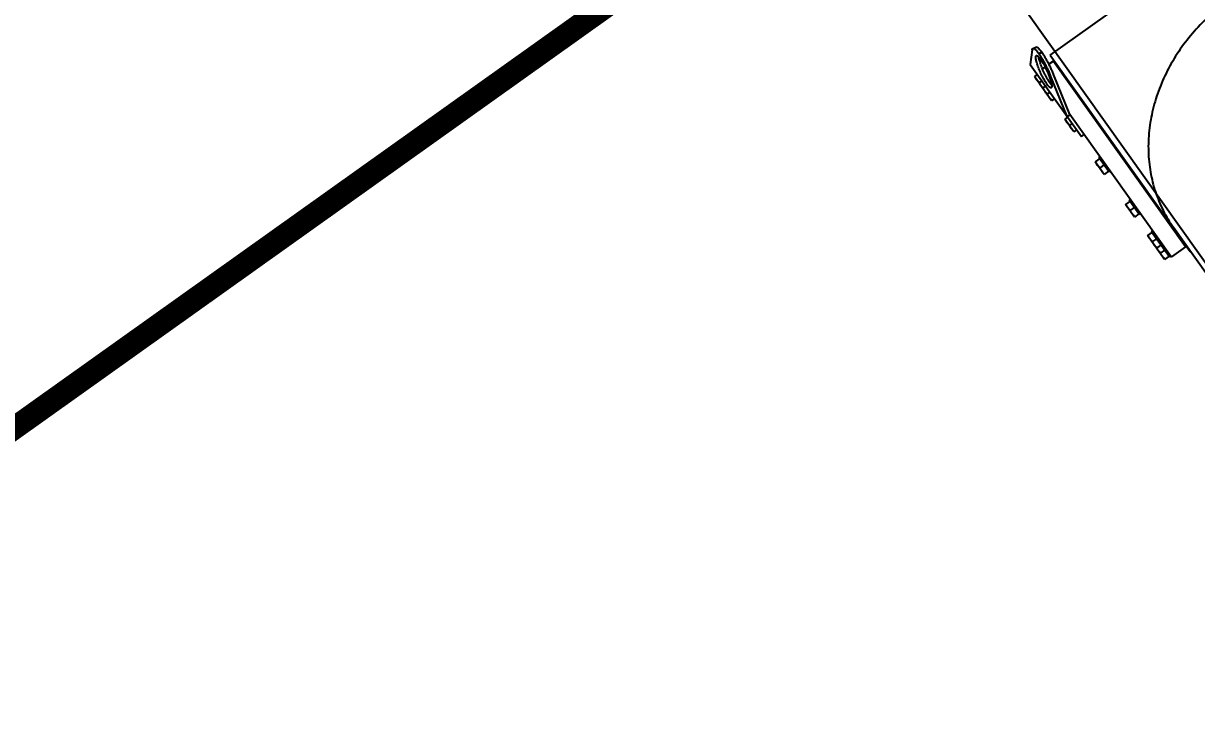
# Model space of a CAD drawing. Header units: feet. Extents: x 2321988 to 2329858, y 6722724 to 6730499.
# Drawn here: x 2326115.3 to 2326120.83, y 6726909.53 to 6726912.79 of the extents above; entities that cross this region are included whole.
import ezdxf

# ---------------------------------------------------------------- set-up
doc = ezdxf.new("R2010")
doc.units = ezdxf.units.FT
doc.header["$MEASUREMENT"] = 0
doc.header["$PDSIZE"] = 5
doc.layers.add('BESS Dimensions', color=3, linetype='Continuous')
doc.layers.add('C-BESS-EQUIPMENT', color=255, linetype='Continuous')
doc.styles.add('TG_DIMS', font='arial.ttf')
doc.dimstyles.new('TG-PROPOSED-ANNO', dxfattribs={"dimtxt": 0.1, "dimasz": 0.1, "dimexe": 0.05, "dimexo": 0.05, "dimgap": 0.02, "dimtad": 0, "dimtih": 1, "dimtoh": 1, "dimdsep": 46, "dimtxsty": 'TG_DIMS', "dimcen": 0, "dimclrd": 256, "dimclre": 256, "dimclrt": 256, "dimaunit": 1, "dimadec": 6, "dimazin": 2, "dimtfac": 1, "dimtofl": 0, "dimtmove": 1, "dimatfit": 3, "dimfxl": 1, "dimtolj": 1, "dimtzin": 0, "dimarcsym": 0})

# ---------------------------------------------------------------- blocks, each defined once
blk = doc.blocks.new('Midpoint Site Plan$0$141KV BREAKER')
at = {"linetype": 'Continuous'}
for p, q in [((-32.557, 40.445), (-30.752, 40.445)), ((-32.557, 40.374), (-32.557, 40.445)), ((-32.488, 40.768), (-30.822, 40.768)), ((-32.488, 40.445), (-32.488, 40.768)), ((-32.488, 40.461), (-30.822, 40.461)), ((-32.05, 40.461), (-32.05, 40.729)), ((-31.767, 40.374), (-31.767, 40.445)), ((-31.697, 40.445), (-31.697, 40.768)), ((-31.259, 40.461), (-31.259, 40.729)), ((-30.822, 40.445), (-30.822, 40.768)), ((-30.752, 40.374), (-30.752, 40.445)), ((-29.606, 40.445), (-28.591, 40.445)), ((-29.606, 40.374), (-29.606, 40.445)), ((-29.536, 40.768), (-28.661, 40.768)), ((-29.536, 40.445), (-29.536, 40.768)), ((-29.536, 40.461), (-28.661, 40.461)), ((-29.098, 40.461), (-29.098, 40.729)), ((-28.661, 40.445), (-28.661, 40.768)), ((-28.591, 40.374), (-28.591, 40.445)), ((-26.654, 40.445), (-25.639, 40.445)), ((-26.654, 40.374), (-26.654, 40.445)), ((-26.584, 40.768), (-25.709, 40.768)), ((-26.584, 40.445), (-26.584, 40.768)), ((-26.584, 40.461), (-25.709, 40.461)), ((-26.146, 40.461), (-26.146, 40.729)), ((-25.709, 40.445), (-25.709, 40.768)), ((-25.639, 40.374), (-25.639, 40.445)), ((-19.102, 40.563), (-24.089, 40.563)), ((-24.089, 40.563), (-24.089, 40.374)), ((-23.632, 40.768), (-22.757, 40.768)), ((-23.632, 40.563), (-23.632, 40.768)), ((-23.194, 40.563), (-23.194, 40.729)), ((-22.757, 40.563), (-22.757, 40.768)), ((-22.756, 40.374), (-22.72, 40.563)), ((-22.72, 40.563), (-20.337, 39.997)), ((-21.471, 40.768), (-19.805, 40.768)), ((-21.471, 40.563), (-21.471, 40.768)), ((-21.033, 40.563), (-21.033, 40.729)), ((-20.596, 40.563), (-20.596, 40.768)), ((-20.243, 40.563), (-20.243, 40.729)), ((-19.805, 40.563), (-19.805, 40.768)), ((-18.5, 39.997), (-19.102, 40.563)), ((-32.581, 39.384), (-32.581, 40.364)), ((-32.572, 40.374), (-22.7, 40.374)), ((-22.7, 40.374), (-20.371, 39.817)), ((-19.711, 39.96), (-19.711, 40.14)), ((-18.456, 39.912), (-18.491, 39.731)), ((-35.628, 39.314), (-31.308, 39.314)), ((-19.337, 39.335), (-32.955, 39.335)), ((-32.955, 39.335), (-32.955, 39.314)), ((-19.721, 39.374), (-32.571, 39.374)), ((-32.444, 39.374), (-32.444, 39.335)), ((-19.849, 39.374), (-19.849, 39.335)), ((-19.711, 39.384), (-19.711, 39.689)), ((-19.337, 39.335), (-19.337, 31.385)), ((-18.917, 39.622), (-18.963, 39.622))]:
    blk.add_line(p, q, dxfattribs=at)
for centre, start, end in [((-32.572, 40.364), 90, 180), ((-32.572, 39.384), 180, 270), ((-19.721, 39.384), 270, 0)]:
    blk.add_arc(centre, 0.00984, start, end, dxfattribs=at)
for points, start_tangent, end_tangent in [([(-32.488, 40.729), (-32.431, 40.746), (-32.376, 40.758), (-32.322, 40.765), (-32.269, 40.768)], (0.948683, 0.316228), (1, 0)), ([(-32.269, 40.768), (-32.226, 40.766), (-32.183, 40.762), (-32.14, 40.754), (-32.096, 40.743), (-32.05, 40.729)], (1, 0), (0.948683, -0.316228)), ([(-32.05, 40.729), (-31.993, 40.746), (-31.939, 40.758), (-31.885, 40.765), (-31.831, 40.768)], (0.948683, 0.316228), (1, 0)), ([(-31.831, 40.768), (-31.789, 40.766), (-31.746, 40.762), (-31.702, 40.754), (-31.697, 40.752)], (1, 0), (0.975877, -0.21832)), ([(-31.697, 40.729), (-31.64, 40.746), (-31.585, 40.758), (-31.531, 40.765), (-31.478, 40.768)], (0.948683, 0.316228), (1, 0)), ([(-31.478, 40.768), (-31.435, 40.766), (-31.392, 40.762), (-31.349, 40.754), (-31.305, 40.743), (-31.259, 40.729)], (1, 0), (0.948683, -0.316228)), ([(-31.259, 40.729), (-31.202, 40.746), (-31.148, 40.758), (-31.094, 40.765), (-31.04, 40.768)], (0.948683, 0.316228), (1, 0)), ([(-31.04, 40.768), (-30.998, 40.766), (-30.955, 40.762), (-30.911, 40.754), (-30.867, 40.743), (-30.822, 40.729)], (1, 0), (0.948683, -0.316228)), ([(-29.536, 40.729), (-29.479, 40.746), (-29.424, 40.758), (-29.371, 40.765), (-29.317, 40.768)], (0.948683, 0.316228), (1, 0)), ([(-29.317, 40.768), (-29.274, 40.766), (-29.231, 40.762), (-29.188, 40.754), (-29.144, 40.743), (-29.098, 40.729)], (1, 0), (0.948683, -0.316228)), ([(-29.098, 40.729), (-29.041, 40.746), (-28.987, 40.758), (-28.933, 40.765), (-28.88, 40.768)], (0.948683, 0.316228), (1, 0)), ([(-28.88, 40.768), (-28.837, 40.766), (-28.794, 40.762), (-28.751, 40.754), (-28.706, 40.743), (-28.661, 40.729)], (1, 0), (0.948683, -0.316228)), ([(-26.584, 40.729), (-26.527, 40.746), (-26.472, 40.758), (-26.419, 40.765), (-26.365, 40.768)], (0.948683, 0.316228), (1, 0)), ([(-26.365, 40.768), (-26.322, 40.766), (-26.279, 40.762), (-26.236, 40.754), (-26.192, 40.743), (-26.146, 40.729)], (1, 0), (0.948683, -0.316228)), ([(-26.146, 40.729), (-26.09, 40.746), (-26.035, 40.758), (-25.981, 40.765), (-25.928, 40.768)], (0.948683, 0.316228), (1, 0)), ([(-25.928, 40.768), (-25.885, 40.766), (-25.842, 40.762), (-25.799, 40.754), (-25.755, 40.743), (-25.709, 40.729)], (1, 0), (0.948683, -0.316228)), ([(-23.632, 40.729), (-23.575, 40.746), (-23.52, 40.758), (-23.467, 40.765), (-23.413, 40.768)], (0.948683, 0.316228), (1, 0)), ([(-23.413, 40.768), (-23.37, 40.766), (-23.327, 40.762), (-23.284, 40.754), (-23.24, 40.743), (-23.194, 40.729)], (1, 0), (0.948683, -0.316228)), ([(-23.194, 40.729), (-23.138, 40.746), (-23.083, 40.758), (-23.029, 40.765), (-22.976, 40.768)], (0.948683, 0.316228), (1, 0)), ([(-22.976, 40.768), (-22.933, 40.766), (-22.89, 40.762), (-22.847, 40.754), (-22.803, 40.743), (-22.757, 40.729)], (1, 0), (0.948683, -0.316228)), ([(-21.471, 40.729), (-21.414, 40.746), (-21.36, 40.758), (-21.306, 40.765), (-21.252, 40.768)], (0.948683, 0.316228), (1, 0)), ([(-21.252, 40.768), (-21.209, 40.766), (-21.166, 40.762), (-21.123, 40.754), (-21.079, 40.743), (-21.033, 40.729)], (1, 0), (0.948683, -0.316228)), ([(-21.033, 40.729), (-20.977, 40.746), (-20.922, 40.758), (-20.868, 40.765), (-20.815, 40.768)], (0.948683, 0.316228), (1, 0)), ([(-20.868, 40.361), (-20.86, 40.379), (-20.824, 40.402), (-20.762, 40.42), (-20.677, 40.43), (-20.57, 40.434)], (0.220257, 0.975442), (1, 0)), ([(-20.815, 40.768), (-20.772, 40.766), (-20.729, 40.762), (-20.686, 40.754), (-20.642, 40.743), (-20.596, 40.729)], (1, 0), (0.948683, -0.316228)), ([(-20.596, 40.752), (-20.569, 40.758), (-20.515, 40.765), (-20.461, 40.768)], (0.97585, 0.218443), (1, 0)), ([(-20.57, 40.434), (-20.444, 40.43), (-20.303, 40.42), (-20.151, 40.402), (-19.991, 40.379), (-19.829, 40.35), (-19.668, 40.316), (-19.514, 40.279), (-19.369, 40.238), (-19.239, 40.196), (-19.126, 40.154), (-19.034, 40.111), (-18.965, 40.071), (-18.921, 40.033), (-18.904, 40), (-18.905, 39.989)], (1, 0), (-0.220257, -0.975442)), ([(-20.461, 40.768), (-20.418, 40.766), (-20.375, 40.762), (-20.332, 40.754), (-20.288, 40.743), (-20.243, 40.729)], (1, 0), (0.948683, -0.316228)), ([(-20.243, 40.729), (-20.186, 40.746), (-20.131, 40.758), (-20.077, 40.765), (-20.024, 40.768)], (0.948683, 0.316228), (1, 0)), ([(-20.024, 40.768), (-19.981, 40.766), (-19.938, 40.762), (-19.895, 40.754), (-19.851, 40.743), (-19.805, 40.729)], (1, 0), (0.948683, -0.316228)), ([(-19.204, 39.916), (-19.33, 39.92), (-19.47, 39.93), (-19.623, 39.947), (-19.782, 39.971), (-19.944, 40), (-20.105, 40.033), (-20.26, 40.071), (-20.404, 40.111), (-20.535, 40.154), (-20.648, 40.196), (-20.74, 40.238), (-20.808, 40.279), (-20.852, 40.316), (-20.869, 40.35), (-20.868, 40.361)], (-1, 0), (0.220257, 0.975442)), ([(-20.755, 40.249), (-20.71, 40.253), (-20.603, 40.257)], (0.99259, 0.121511), (1, 0)), ([(-20.603, 40.257), (-20.477, 40.253), (-20.337, 40.242), (-20.184, 40.225), (-20.025, 40.202), (-19.863, 40.173), (-19.702, 40.139), (-19.547, 40.101), (-19.403, 40.06), (-19.272, 40.018), (-19.16, 39.975), (-19.068, 39.932), (-19.055, 39.925)], (1, 0), (0.880234, -0.474539)), ([(-20.371, 39.817), (-20.16, 39.77), (-19.944, 39.728), (-19.729, 39.692), (-19.519, 39.663), (-19.318, 39.641), (-19.131, 39.627), (-18.963, 39.622)], (0.972597, -0.232496), (0.99997, -0.007711)), ([(-20.337, 39.997), (-20.121, 39.949), (-19.901, 39.907), (-19.682, 39.871), (-19.468, 39.842), (-19.264, 39.82), (-19.075, 39.807), (-18.905, 39.803)], (0.972967, -0.230944), (1, 0)), ([(-18.905, 39.989), (-18.914, 39.971), (-18.95, 39.947), (-19.011, 39.93), (-19.097, 39.92), (-19.204, 39.916)], (-0.220257, -0.975442), (-1, 0)), ([(-18.963, 39.622), (-18.959, 39.638), (-18.955, 39.653), (-18.951, 39.668), (-18.947, 39.681), (-18.944, 39.693), (-18.941, 39.704), (-18.938, 39.714), (-18.936, 39.724), (-18.933, 39.732), (-18.931, 39.741), (-18.926, 39.755), (-18.922, 39.767), (-18.919, 39.778), (-18.915, 39.787), (-18.912, 39.794), (-18.905, 39.803)], (0.245539, 0.969387), (1, 0.000023)), ([(-18.917, 39.622), (-18.915, 39.638), (-18.913, 39.653), (-18.912, 39.668), (-18.91, 39.681), (-18.909, 39.693), (-18.908, 39.704), (-18.907, 39.714), (-18.906, 39.724), (-18.905, 39.732), (-18.904, 39.741), (-18.903, 39.755), (-18.902, 39.767), (-18.902, 39.778), (-18.902, 39.787), (-18.905, 39.803)], (0.12736, 0.991857), (-1, 0)), ([(-18.456, 39.912), (-18.458, 39.907), (-18.486, 39.871), (-18.547, 39.842), (-18.638, 39.82), (-18.759, 39.807), (-18.905, 39.803)], (-0.159012, -0.987277), (-1, 0)), ([(-18.5, 39.997), (-18.462, 39.949), (-18.456, 39.912)], (0.728979, -0.684537), (-0.159012, -0.987277)), ([(-22.668, 29.336), (-22.741, 30.639), (-22.962, 31.919), (-23.325, 33.155), (-23.825, 34.325), (-24.453, 35.41), (-25.198, 36.391), (-26.048, 37.252), (-26.988, 37.977), (-28.002, 38.554), (-29.072, 38.974), (-30.18, 39.228), (-31.308, 39.314)], (0, 1), (-1, 0)), ([(-18.491, 39.731), (-18.491, 39.728), (-18.518, 39.692), (-18.575, 39.663), (-18.662, 39.641), (-18.777, 39.627), (-18.917, 39.622)], (-0.16706, -0.985947), (-0.999968, -0.008035))]:
    blk.add_spline(points, degree=3, dxfattribs=dict(at, start_tangent=start_tangent, end_tangent=end_tangent))
blk = doc.blocks.new('*D109')
at = {"layer": 'BESS Dimensions', "lineweight": -2, "transparency": 16777216}
for p, q in [((2326125.1693, 6727002.8662), (2326110.2842, 6727023.7584)), ((2326105.0412, 6727013.8836), (2326040.7778, 6726968.0974)), ((2325956.6732, 6726908.1749), (2326020.9365, 6726953.961)), ((2325960.5127, 6726885.5523), (2325945.6276, 6726906.4444))]:
    blk.add_line(p, q, dxfattribs=at)
at = {"layer": 'BESS Dimensions', "transparency": 16777216}
for points in [[(2326104.0741, 6727015.241), (2326106.0083, 6727012.5262), (2326113.1855, 6727019.6862)], [(2325955.7061, 6726909.5323), (2325957.6403, 6726906.8175), (2325948.5289, 6726902.3723)]]:
    blk.add_solid(points, dxfattribs=at)
at = {"layer": 'Defpoints', "color": 0, "transparency": 16777216}
for p in [(2326128.0706, 6726998.7941), (2325948.5289, 6726902.3723), (2325963.414, 6726881.4801)]:
    blk.add_point(p, dxfattribs=at)
at = {"layer": 'BESS Dimensions', "transparency": 16777216, "insert": (2326030.8572, 6726961.0292), "char_height": 10, "attachment_point": 5, "style": 'TG_DIMS'}
blk.add_mtext("\\A1;202.17'", dxfattribs=at)

msp = doc.modelspace()

# ---------------------------------------------------------------- linework, layer by layer
at = {"layer": 'C-BESS-EQUIPMENT'}
msp.add_lwpolyline([(2325996.5737, 6726826.3218), (2326168.0101, 6726948.4662)], dxfattribs=at)
msp.add_lwpolyline([(2326117.3394, 6726916.6146), (2326122.6332, 6726920.3863), (2326126.4049, 6726915.0925), (2326121.1111, 6726911.3208)], close=True, dxfattribs=at)
at = {"layer": 'C-BESS-EQUIPMENT', "const_width": 0.1083}
msp.add_lwpolyline([(2326111.4069, 6726908.1384), (2326119.4609, 6726913.8767)], dxfattribs=at)

# ---------------------------------------------------------------- block references
at = {"layer": 'C-BESS-EQUIPMENT', "xscale": 0.08333333333333331, "yscale": 0.08333333333333331, "zscale": 0.08333333333333331, "rotation": 125.4687976106775}
msp.add_blockref('Midpoint Site Plan$0$141KV BREAKER', (2326121.8721, 6726915.8536), dxfattribs=at)

# ---------------------------------------------------------------- dimensions: what is measured, and where the dimension line sits
at = {"layer": 'BESS Dimensions'}
dim = msp.add_aligned_dim(p1=(2326128.0706, 6726998.7941), p2=(2325963.414, 6726881.4801), distance=-25.6525, dimstyle='TG-PROPOSED-ANNO', override={"dimscale": 50, "dimpost": "'"}, dxfattribs=at)
dim.commit()
dim.dimension.update_dxf_attribs({"geometry": '*D109', "text_midpoint": (2326030.8572, 6726961.0292)})

doc.saveas('drawing.dxf')
